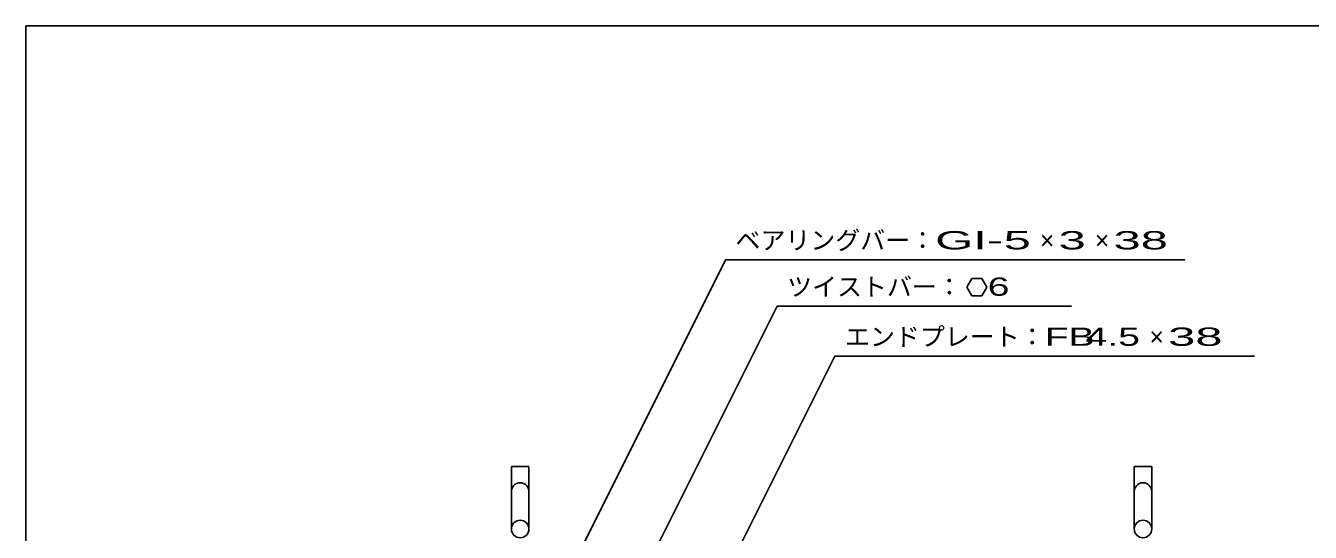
# Model space of a CAD drawing. Units: millimetres, scale not verified. Extents: x -1456 to 1385, y -1026 to 843.
# Drawn here: x -1383 to -354, y 437 to 843 of the extents above; entities that cross this region are included whole.
import ezdxf
from ezdxf.enums import TextEntityAlignment as Align

# ---------------------------------------------------------------- set-up
doc = ezdxf.new("R2010")
doc.units = ezdxf.units.MM
doc.header["$LTSCALE"] = 8
for name, color, linetype, lineweight in [('0_2', 150, 'Continuous', 25), ('19', 6, 'Continuous', 25), ('22', 4, 'Continuous', 25)]:
    doc.layers.add(name, color=color, linetype=linetype, lineweight=lineweight)
doc.styles.add('ベクトル', font='')
doc.styles.get('ベクトル').set_extended_font_data('ベクトル')

msp = doc.modelspace()

# ---------------------------------------------------------------- linework, layer by layer
at = {"layer": '0_2'}
for p, q in [((-1383.2, -917.2), (-1383.2, 842.8)), ((-1383.2, 842.8), (1384.8, 842.8))]:
    msp.add_line(p, q, dxfattribs=at)
at = {"layer": '19'}
for p, q in [((-994, 439.5), (-994, 489.5)), ((-994, 489.5), (-980, 489.5)), ((-980, 489.5), (-980, 439.5)), ((-495, 439.5), (-495, 489.5)), ((-495, 489.5), (-481, 489.5)), ((-481, 489.5), (-481, 439.5))]:
    msp.add_line(p, q, dxfattribs=at)
for centre in [(-987, 439.5), (-488, 439.5)]:
    msp.add_circle(centre, 7, dxfattribs=at)
for centre in [(-987, 469.5), (-488, 469.5)]:
    msp.add_arc(centre, 7, 0, 180, dxfattribs=at)
at = {"layer": '22'}
for p, q in [((-975, 350.25), (-822.5, 655.25)), ((-822.5, 655.25), (-454.5, 655.25)), ((-625.124, 640.212), (-629.124, 633.284)), ((-617.124, 640.212), (-625.124, 640.212)), ((-613.125, 633.2), (-617.124, 640.212)), ((-629.124, 633.284), (-625.124, 626.356)), ((-617.124, 626.356), (-613.124, 633.284)), ((-902.5, 375.25), (-781.125, 618)), ((-781.125, 618), (-545.125, 618)), ((-625.124, 626.356), (-617.124, 626.356)), ((-812.5, 422.5), (-734.75, 578)), ((-734.75, 578), (-398.75, 578))]:
    msp.add_line(p, q, dxfattribs=at)

# ---------------------------------------------------------------- texts
at = {"layer": '22', "color": 2, "style": 'ベクトル'}
for s, p in [('ベアリングバー：', (-814.5, 670.85)), ('×', (-570.5, 670.85)), ('×', (-526.5, 670.85)), ('ツイストバー：', (-773.125, 633.6)), ('エンドプレート：', (-726.75, 593.6)), ('×', (-482.75, 593.6))]:
    msp.add_text(s, height=14.66, dxfattribs=at).set_placement(p, align=Align.MIDDLE_LEFT)
for s, width, p in [('GI-', 2, (-654.5, 670.85)), (' 5 ', 2, (-610.5, 670.85)), (' 3 ', 2, (-566.5, 670.85)), (' 38 ', 2, (-522.5, 670.85)), (' 6', 1.6, (-621.124, 633.684)), ('FB', 1.6, (-566.75, 593.6)), (' 4.5 ', 1.6, (-542.75, 593.6)), (' 38 ', 2, (-478.75, 593.6))]:
    msp.add_text(s, height=14.66, dxfattribs=dict(at, width=width)).set_placement(p, align=Align.MIDDLE_LEFT)

doc.saveas('drawing.dxf')
